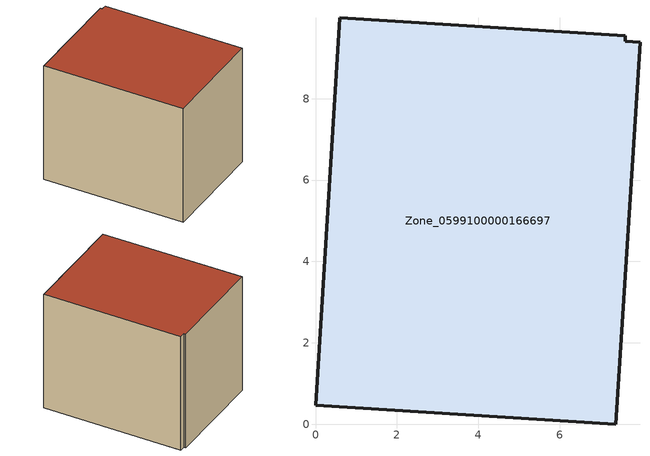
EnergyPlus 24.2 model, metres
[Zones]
Zone_0599100000166697
 floor ground (C_G): 0,0.47 0.6,9.99 7.61,9.54 7.61,9.41 7.97,9.38 7.37,0 z0
 wall outside (C_F): 0.6,9.99 0,0.47 7.37,0 7.97,9.38 7.61,9.41 7.61,9.54 0.6,9.99 z0:8.19
 roof outside (C_R): 7.97,9.38 7.61,9.41 7.61,9.54 0.6,9.99 0,0.47 7.37,0 z8.19
[BUILDING]
Pand.0599100000166697: North Axis=0; Terrain=City; Loads Convergence Tolerance Value=0.04; Temperature Convergence Tolerance Value=0.4; Solar Distribution=FullExterior; Maximum Number of Warmup Days=25; Minimum Number of Warmup Days=1
[Site:Location]
Rotterdam.The.Hague.AP_ZH_NLD Design_Conditions: Latitude=51.96; Longitude=4.45; Time Zone=1; Elevation=-4.5
[SITE:GROUNDTEMPERATURE:BUILDINGSURFACE]
18, 18, 18, 18, 18, 18, 18, 18, 18, 18, 18, 18
[MATERIAL] Thermal Absorptance=0.9; Solar Absorptance=0.7; Visible Absorptance=0.7
Name | Roughness | Thickness | Conductivity | Density | Specific Heat
G.TC.1946-1964 | MediumSmooth | 0.15 | 1 | 540 | 1210
F.TC.1946-1964 | Rough | 0.3 | 0.857143 | 1920 | 840
R.TC.1946-1964 | MediumRough | 0.2 | 0.235294 | 1500 | 1000
[CONSTRUCTION]
C_G: G.TC.1946-1964
C_F: F.TC.1946-1964
C_R: R.TC.1946-1964
[ZONE]
Zone_0599100000166697: Type=1; Multiplier=1; Ceiling Height=Autocalculate; Volume=Autocalculate; Floor Area=autocalculate; Part of Total Floor Area=Yes
[ZONEINFILTRATION:DESIGNFLOWRATE]
Infil_Zone_0599100000166697: Zone or ZoneList or Space or SpaceList=Zone_0599100000166697; Schedule=AlwaysOn; Design Flow Rate Calculation Method=Flow/Area; Flow Rate per Floor Area=0.003; Constant Term Coefficient=1; Temperature Term Coefficient=0; Velocity Term Coefficient=0; Velocity Squared Term Coefficient=0
[HVACTEMPLATE:ZONE:IDEALLOADSAIRSYSTEM]
Zone_0599100000166697: Maximum Heating Supply Air Temperature=50; Minimum Cooling Supply Air Temperature=13; Maximum Heating Supply Air Humidity Ratio=0.0156; Minimum Cooling Supply Air Humidity Ratio=0.0077; Heating Limit=NoLimit; Cooling Limit=NoLimit; Dehumidification Control Type=ConstantSensibleHeatRatio; Cooling Sensible Heat Ratio=0.7; Dehumidification Setpoint=60; Humidification Control Type=None; Humidification Setpoint=30; Outdoor Air Method=None; Outdoor Air Flow Rate per Person=0.00944; Outdoor Air Flow Rate per Zone Floor Area=0; Outdoor Air Flow Rate per Zone=0; Demand Controlled Ventilation Type=None; Outdoor Air Economizer Type=NoEconomizer; Heat Recovery Type=None; Sensible Heat Recovery Effectiveness=0.7; Latent Heat Recovery Effectiveness=0.65
[ZONECONTROL:THERMOSTAT]
ThermostatControl_Zone_0599100000166697: Zone or ZoneList=Zone_0599100000166697; Control Type Schedule=DualSetpointControlType; Control 1=Thermostat_Zone_0599100000166697; Temperature Difference Between Cutout And Setpoint=0
[THERMOSTATSETPOINT:DUALSETPOINT]
Thermostat_Zone_0599100000166697: Heating Setpoint Temperature Schedule=HeatingSetpoint_Zone_0599100000166697; Cooling Setpoint Temperature Schedule=CoolingSetpoint_Zone_0599100000166697
[SCHEDULE:COMPACT]
HeatingSetpoint_Zone_0599100000166697: Through: 12/31, For: AllDays, Until: 24:00, 21
CoolingSetpoint_Zone_0599100000166697: Through: 12/31, For: AllDays, Until: 24:00, 24
DualSetpointControlType: Through: 12/31, For: AllDays, Until: 24:00, 4
AlwaysOn: Through: 12/31, For: AllDays, Until: 24:00, 1
